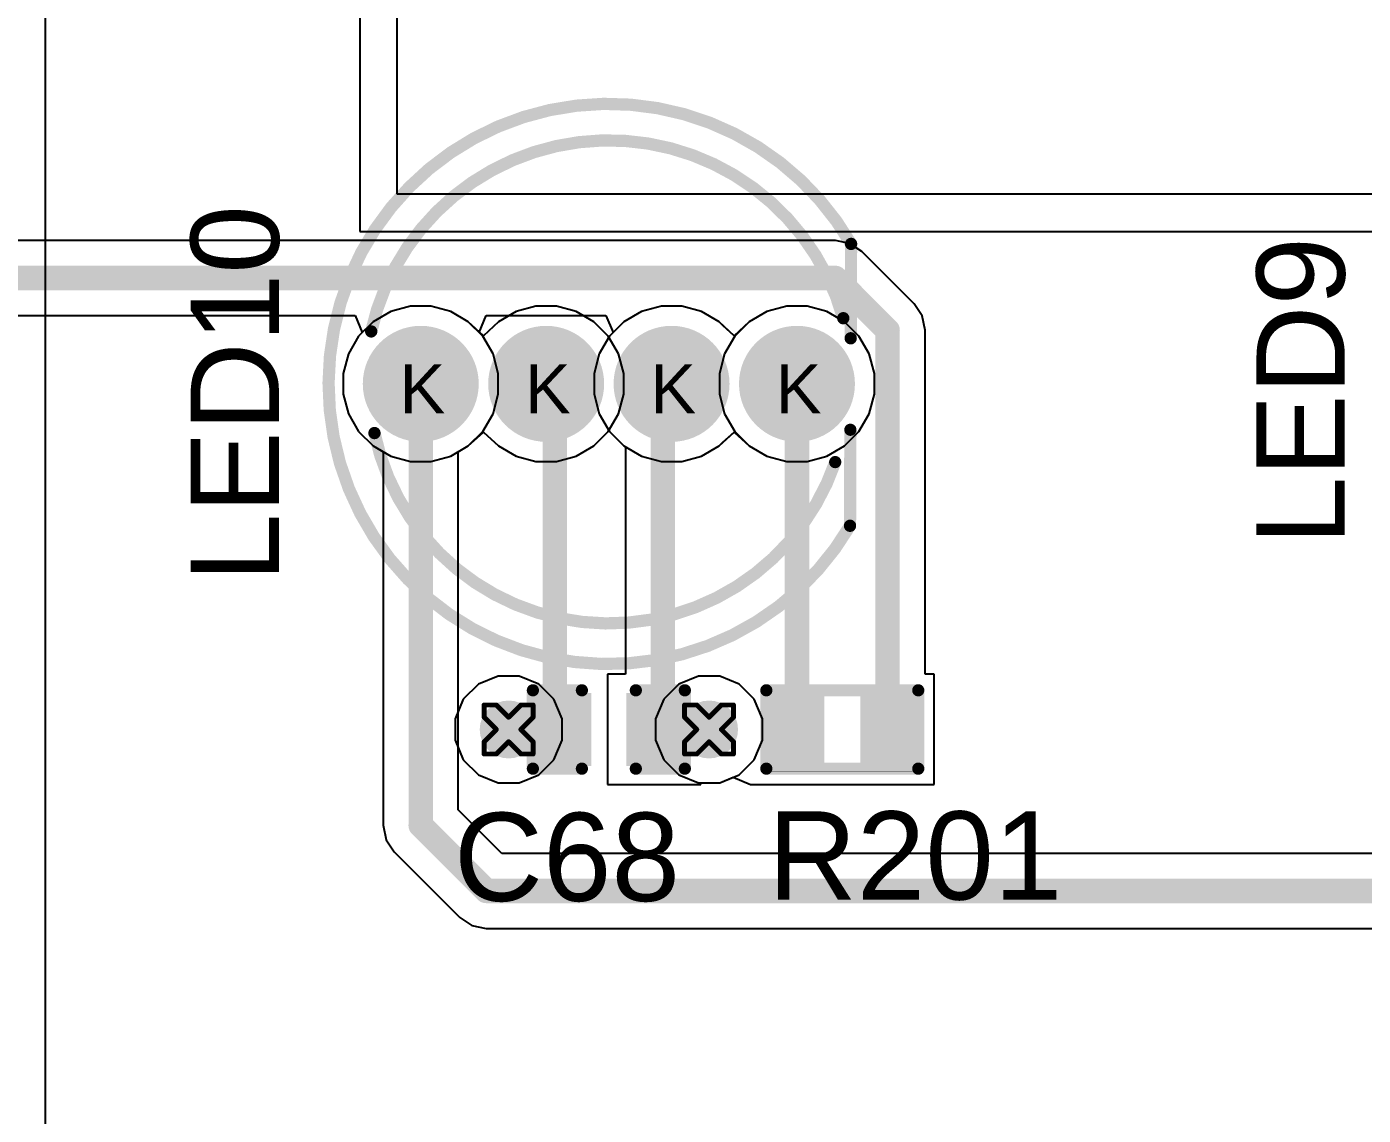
# Model space of a CAD drawing. Header units: inches. Extents: x -11 to 5379, y 0 to 5429.
# Drawn here: x 10.54 to 24.4, y 57.19 to 68.47 of the extents above; entities that cross this region are included whole.
import ezdxf

# ---------------------------------------------------------------- set-up
doc = ezdxf.new("R2010")
doc.units = ezdxf.units.IN
for name, color, linetype in [('Bottom Layer', 5, 'Continuous'), ('Bottom Solder', 6, 'Continuous'), ('Drill Drawing', 1, 'Continuous'), ('GND', 16, 'Continuous'), ('Multi-Layer', 9, 'Continuous'), ('Pad Holes', 156, 'Continuous'), ('PWR', 76, 'Continuous'), ('Top Layer', 1, 'Continuous'), ('Top Overlay', 2, 'Continuous'), ('Top Paste', 8, 'Continuous'), ('Top Solder', 216, 'Continuous'), ('Via Holes', 16, 'Continuous')]:
    doc.layers.add(name, color=color, linetype=linetype)
doc.styles.add('Arial', font='', dxfattribs={"height": 0.2})
doc.styles.get('Arial').set_extended_font_data('Arial')

# ---------------------------------------------------------------- blocks, each defined once
blk = doc.blocks.new('R___0402_292')
at = {"layer": 'Top Layer'}
for points in [[(-0.699, -0.318), (-0.699, 0.318), (-0.241, 0.318), (-0.241, -0.318)], [(0.241, -0.318), (0.241, 0.318), (0.699, 0.318), (0.699, -0.318)]]:
    blk.add_hatch(color=1, dxfattribs=at).paths.add_polyline_path(points)
at = {"layer": 'Top Paste'}
for points in [[(-0.699, -0.318), (-0.699, 0.318), (-0.241, 0.318), (-0.241, -0.318)], [(0.241, -0.318), (0.241, 0.318), (0.699, 0.318), (0.699, -0.318)]]:
    blk.add_hatch(color=8, dxfattribs=at).paths.add_polyline_path(points)
at = {"layer": 'Top Solder'}
for points in [[(-0.754, -0.373), (-0.754, 0.373), (-0.186, 0.373), (-0.186, -0.373)], [(0.186, -0.373), (0.186, 0.373), (0.754, 0.373), (0.754, -0.373)]]:
    blk.add_hatch(color=216, dxfattribs=at).paths.add_polyline_path(points)
at = {"layer": 'Top Overlay'}
for points in [[(-0.787, -0.406, 0.127, 0.127, 0), (-0.787, 0.406, 0.127, 0.127, 0)], [(-0.787, 0.406, 0.127, 0.127, 0), (0.787, 0.406, 0.127, 0.127, 0)], [(0.787, -0.406, 0.127, 0.127, 0), (0.787, 0.406, 0.127, 0.127, 0)], [(-0.787, -0.406, 0.127, 0.127, 0), (0.787, -0.406, 0.127, 0.127, 0)], [(-0.813, -0.432, 0.00323, 0.00323, 0), (0.813, -0.432, 0.00323, 0.00323, 0)]]:
    blk.add_lwpolyline(points, format="xyseb", dxfattribs=at)
for points in [[(-0.819, 0.406, 0.0635, 0.0635, 1), (-0.756, 0.406, 0.0635, 0.0635, 1)], [(-0.819, 0.406, 0.0635, 0.0635, 1), (-0.756, 0.406, 0.0635, 0.0635, 1)], [(0.756, 0.406, 0.0635, 0.0635, 1), (0.819, 0.406, 0.0635, 0.0635, 1)], [(0.756, 0.406, 0.0635, 0.0635, 1), (0.819, 0.406, 0.0635, 0.0635, 1)], [(-0.819, -0.406, 0.0635, 0.0635, 1), (-0.756, -0.406, 0.0635, 0.0635, 1)], [(-0.819, -0.406, 0.0635, 0.0635, 1), (-0.756, -0.406, 0.0635, 0.0635, 1)], [(0.756, -0.406, 0.0635, 0.0635, 1), (0.819, -0.406, 0.0635, 0.0635, 1)], [(0.756, -0.406, 0.0635, 0.0635, 1), (0.819, -0.406, 0.0635, 0.0635, 1)], [(-0.814, -0.432, 0.00161, 0.00161, 1), (-0.812, -0.432, 0.00161, 0.00161, 1)], [(0.812, -0.432, 0.00161, 0.00161, 1), (0.814, -0.432, 0.00161, 0.00161, 1)]]:
    blk.add_lwpolyline(points, format="xyseb", close=True, dxfattribs=at)
blk = doc.blocks.new('WS2812D_F5_494')
at = {"layer": 'Bottom Layer'}
h = blk.add_hatch(color=5, dxfattribs=at)
edge = h.paths.add_edge_path()
edge.add_arc((-1.95, 0), 0.55, 0, 360)
h = blk.add_hatch(color=5, dxfattribs=at)
edge = h.paths.add_edge_path()
edge.add_arc((-0.65, 0), 0.55, 0, 360)
h = blk.add_hatch(color=5, dxfattribs=at)
edge = h.paths.add_edge_path()
edge.add_arc((0.65, 0), 0.55, 0, 360)
h = blk.add_hatch(color=5, dxfattribs=at)
edge = h.paths.add_edge_path()
edge.add_arc((1.95, 0), 0.55, 0, 360)
at = {"layer": 'Bottom Solder'}
h = blk.add_hatch(color=6, dxfattribs=at)
edge = h.paths.add_edge_path()
edge.add_arc((-1.95, 0), 0.601, 0, 360)
h = blk.add_hatch(color=6, dxfattribs=at)
edge = h.paths.add_edge_path()
edge.add_arc((-0.65, 0), 0.601, 0, 360)
h = blk.add_hatch(color=6, dxfattribs=at)
edge = h.paths.add_edge_path()
edge.add_arc((0.65, 0), 0.601, 0, 360)
h = blk.add_hatch(color=6, dxfattribs=at)
edge = h.paths.add_edge_path()
edge.add_arc((1.95, 0), 0.601, 0, 360)
at = {"layer": 'GND'}
h = blk.add_hatch(color=16, dxfattribs=at)
edge = h.paths.add_edge_path()
edge.add_arc((-1.95, 0), 0.55, 0, 360)
h = blk.add_hatch(color=16, dxfattribs=at)
edge = h.paths.add_edge_path()
edge.add_arc((-0.65, 0), 0.55, 0, 360)
h = blk.add_hatch(color=16, dxfattribs=at)
edge = h.paths.add_edge_path()
edge.add_arc((0.65, 0), 0.55, 0, 360)
h = blk.add_hatch(color=16, dxfattribs=at)
edge = h.paths.add_edge_path()
edge.add_arc((1.95, 0), 0.55, 0, 360)
at = {"layer": 'Multi-Layer'}
h = blk.add_hatch(color=9, dxfattribs=at)
edge = h.paths.add_edge_path()
edge.add_arc((-1.95, 0), 0.55, 0, 360)
h = blk.add_hatch(color=9, dxfattribs=at)
edge = h.paths.add_edge_path()
edge.add_arc((-0.65, 0), 0.55, 0, 360)
h = blk.add_hatch(color=9, dxfattribs=at)
edge = h.paths.add_edge_path()
edge.add_arc((0.65, 0), 0.55, 0, 360)
h = blk.add_hatch(color=9, dxfattribs=at)
edge = h.paths.add_edge_path()
edge.add_arc((1.95, 0), 0.55, 0, 360)
at = {"layer": 'Pad Holes'}
h = blk.add_hatch(color=7, dxfattribs=at)
edge = h.paths.add_edge_path()
edge.add_arc((-1.95, 0), 0.36, 0, 360)
h = blk.add_hatch(color=7, dxfattribs=at)
edge = h.paths.add_edge_path()
edge.add_arc((-0.65, 0), 0.36, 0, 360)
h = blk.add_hatch(color=7, dxfattribs=at)
edge = h.paths.add_edge_path()
edge.add_arc((0.65, 0), 0.36, 0, 360)
h = blk.add_hatch(color=7, dxfattribs=at)
edge = h.paths.add_edge_path()
edge.add_arc((1.95, 0), 0.36, 0, 360)
at = {"layer": 'PWR'}
h = blk.add_hatch(color=76, dxfattribs=at)
edge = h.paths.add_edge_path()
edge.add_arc((-1.95, 0), 0.55, 0, 360)
h = blk.add_hatch(color=76, dxfattribs=at)
edge = h.paths.add_edge_path()
edge.add_arc((-0.65, 0), 0.55, 0, 360)
h = blk.add_hatch(color=76, dxfattribs=at)
edge = h.paths.add_edge_path()
edge.add_arc((0.65, 0), 0.55, 0, 360)
h = blk.add_hatch(color=76, dxfattribs=at)
edge = h.paths.add_edge_path()
edge.add_arc((1.95, 0), 0.55, 0, 360)
at = {"layer": 'Top Layer'}
h = blk.add_hatch(color=1, dxfattribs=at)
edge = h.paths.add_edge_path()
edge.add_arc((-1.95, 0), 0.55, 0, 360)
h = blk.add_hatch(color=1, dxfattribs=at)
edge = h.paths.add_edge_path()
edge.add_arc((-0.65, 0), 0.55, 0, 360)
h = blk.add_hatch(color=1, dxfattribs=at)
edge = h.paths.add_edge_path()
edge.add_arc((0.65, 0), 0.55, 0, 360)
h = blk.add_hatch(color=1, dxfattribs=at)
edge = h.paths.add_edge_path()
edge.add_arc((1.95, 0), 0.55, 0, 360)
at = {"layer": 'Top Solder'}
h = blk.add_hatch(color=216, dxfattribs=at)
edge = h.paths.add_edge_path()
edge.add_arc((-1.95, 0), 0.601, 0, 360)
h = blk.add_hatch(color=216, dxfattribs=at)
edge = h.paths.add_edge_path()
edge.add_arc((-0.65, 0), 0.601, 0, 360)
h = blk.add_hatch(color=216, dxfattribs=at)
edge = h.paths.add_edge_path()
edge.add_arc((0.65, 0), 0.601, 0, 360)
h = blk.add_hatch(color=216, dxfattribs=at)
edge = h.paths.add_edge_path()
edge.add_arc((1.95, 0), 0.601, 0, 360)
at = {"layer": 'Top Overlay'}
for points in [[(2.5, -1.471, 0.127, 0.127, -3.705201), (2.511, 1.45, 0.127, 0.127, 0)], [(-2.464, 0.543, 0.127, 0.127, -0.780857), (2.43, 0.68, 0.127, 0.127, 0)], [(2.507, 0.472, 0.127, 0.127, 0), (2.511, 1.45, 0.127, 0.127, 0)], [(2.5, -1.471, 0.127, 0.127, 0), (2.504, -0.476, 0.127, 0.127, 0)], [(2.347, -0.811, 0.127, 0.127, -0.760948), (-2.43, -0.51, 0.127, 0.127, 0)]]:
    blk.add_lwpolyline(points, format="xyseb", dxfattribs=at)
for points in [[(2.479, 1.45, 0.0635, 0.0635, 1), (2.543, 1.45, 0.0635, 0.0635, 1)], [(2.479, 1.45, 0.0635, 0.0635, 1), (2.543, 1.45, 0.0635, 0.0635, 1)], [(2.398, 0.68, 0.0635, 0.0635, 1), (2.462, 0.68, 0.0635, 0.0635, 1)], [(-2.496, 0.543, 0.0635, 0.0635, 1), (-2.432, 0.543, 0.0635, 0.0635, 1)], [(2.475, 0.472, 0.0635, 0.0635, 1), (2.539, 0.472, 0.0635, 0.0635, 1)], [(2.472, -0.476, 0.0635, 0.0635, 1), (2.535, -0.476, 0.0635, 0.0635, 1)], [(-2.462, -0.51, 0.0635, 0.0635, 1), (-2.398, -0.51, 0.0635, 0.0635, 1)], [(2.315, -0.811, 0.0635, 0.0635, 1), (2.378, -0.811, 0.0635, 0.0635, 1)], [(2.468, -1.471, 0.0635, 0.0635, 1), (2.532, -1.471, 0.0635, 0.0635, 1)], [(2.468, -1.471, 0.0635, 0.0635, 1), (2.532, -1.471, 0.0635, 0.0635, 1)]]:
    blk.add_lwpolyline(points, format="xyseb", close=True, dxfattribs=at)
blk = doc.blocks.new('C___0402_652')
at = {"layer": 'Top Layer'}
for points in [[(-0.699, -0.318), (-0.699, 0.318), (-0.241, 0.318), (-0.241, -0.318)], [(0.241, -0.318), (0.241, 0.318), (0.699, 0.318), (0.699, -0.318)]]:
    blk.add_hatch(color=1, dxfattribs=at).paths.add_polyline_path(points)
at = {"layer": 'Top Paste'}
for points in [[(-0.699, -0.318), (-0.699, 0.318), (-0.241, 0.318), (-0.241, -0.318)], [(0.241, -0.318), (0.241, 0.318), (0.699, 0.318), (0.699, -0.318)]]:
    blk.add_hatch(color=8, dxfattribs=at).paths.add_polyline_path(points)
at = {"layer": 'Top Solder'}
for points in [[(-0.758, -0.377), (-0.758, 0.377), (-0.181, 0.377), (-0.181, -0.377)], [(0.181, -0.377), (0.181, 0.377), (0.758, 0.377), (0.758, -0.377)]]:
    blk.add_hatch(color=216, dxfattribs=at).paths.add_polyline_path(points)
at = {"layer": 'Top Overlay'}
for points in [[(-0.787, -0.406, 0.127, 0.127, 0), (-0.787, 0.406, 0.127, 0.127, 0)], [(-0.787, 0.406, 0.127, 0.127, 0), (-0.279, 0.406, 0.127, 0.127, 0)], [(0.279, 0.406, 0.127, 0.127, 0), (0.787, 0.406, 0.127, 0.127, 0)], [(0.787, -0.406, 0.127, 0.127, 0), (0.787, 0.406, 0.127, 0.127, 0)], [(-0.787, -0.406, 0.127, 0.127, 0), (-0.279, -0.406, 0.127, 0.127, 0)], [(0.279, -0.406, 0.127, 0.127, 0), (0.787, -0.406, 0.127, 0.127, 0)]]:
    blk.add_lwpolyline(points, format="xyseb", dxfattribs=at)
for points in [[(-0.819, 0.406, 0.0635, 0.0635, 1), (-0.756, 0.406, 0.0635, 0.0635, 1)], [(-0.819, 0.406, 0.0635, 0.0635, 1), (-0.756, 0.406, 0.0635, 0.0635, 1)], [(-0.311, 0.406, 0.0635, 0.0635, 1), (-0.248, 0.406, 0.0635, 0.0635, 1)], [(0.248, 0.406, 0.0635, 0.0635, 1), (0.311, 0.406, 0.0635, 0.0635, 1)], [(0.756, 0.406, 0.0635, 0.0635, 1), (0.819, 0.406, 0.0635, 0.0635, 1)], [(0.756, 0.406, 0.0635, 0.0635, 1), (0.819, 0.406, 0.0635, 0.0635, 1)], [(-0.819, -0.406, 0.0635, 0.0635, 1), (-0.756, -0.406, 0.0635, 0.0635, 1)], [(-0.819, -0.406, 0.0635, 0.0635, 1), (-0.756, -0.406, 0.0635, 0.0635, 1)], [(-0.311, -0.406, 0.0635, 0.0635, 1), (-0.248, -0.406, 0.0635, 0.0635, 1)], [(0.248, -0.406, 0.0635, 0.0635, 1), (0.311, -0.406, 0.0635, 0.0635, 1)], [(0.756, -0.406, 0.0635, 0.0635, 1), (0.819, -0.406, 0.0635, 0.0635, 1)], [(0.756, -0.406, 0.0635, 0.0635, 1), (0.819, -0.406, 0.0635, 0.0635, 1)]]:
    blk.add_lwpolyline(points, format="xyseb", close=True, dxfattribs=at)

msp = doc.modelspace()

# ---------------------------------------------------------------- hatches: boundary and pattern name
at = {"layer": 'Bottom Layer'}
h = msp.add_hatch(color=5, dxfattribs=at)
edge = h.paths.add_edge_path()
edge.add_arc((15.539, 61.185), 0.3, 0, 360)
h = msp.add_hatch(color=5, dxfattribs=at)
edge = h.paths.add_edge_path()
edge.add_arc((17.617, 61.185), 0.3, 0, 360)
at = {"layer": 'GND'}
h = msp.add_hatch(color=16, dxfattribs=at)
edge = h.paths.add_edge_path()
edge.add_arc((15.539, 61.185), 0.3, 0, 360)
h = msp.add_hatch(color=16, dxfattribs=at)
edge = h.paths.add_edge_path()
edge.add_arc((17.617, 61.185), 0.3, 0, 360)
at = {"layer": 'PWR'}
h = msp.add_hatch(color=76, dxfattribs=at)
edge = h.paths.add_edge_path()
edge.add_arc((15.539, 61.185), 0.3, 0, 360)
h = msp.add_hatch(color=76, dxfattribs=at)
edge = h.paths.add_edge_path()
edge.add_arc((17.617, 61.185), 0.3, 0, 360)
at = {"layer": 'Top Layer'}
h = msp.add_hatch(color=1, dxfattribs=at)
edge = h.paths.add_edge_path()
edge.add_arc((15.539, 61.185), 0.3, 0, 360)
h = msp.add_hatch(color=1, dxfattribs=at)
edge = h.paths.add_edge_path()
edge.add_arc((17.617, 61.185), 0.3, 0, 360)
at = {"layer": 'Via Holes'}
h = msp.add_hatch(color=7, dxfattribs=at)
edge = h.paths.add_edge_path()
edge.add_arc((15.539, 61.185), 0.15, 0, 360)
h = msp.add_hatch(color=7, dxfattribs=at)
edge = h.paths.add_edge_path()
edge.add_arc((17.617, 61.185), 0.15, 0, 360)

# ---------------------------------------------------------------- linework, layer by layer
at = {"layer": 'Bottom Layer'}
for p, q in [((14.522, 65.571), (14.317, 65.516)), ((14.734, 65.571), (14.522, 65.571)), ((14.938, 65.516), (14.734, 65.571)), ((17.122, 65.571), (16.917, 65.516)), ((17.334, 65.571), (17.122, 65.571)), ((17.538, 65.516), (17.334, 65.571)), ((18.422, 65.571), (18.217, 65.516)), ((18.633, 65.571), (18.422, 65.571)), ((18.838, 65.516), (18.633, 65.571)), ((14.134, 65.41), (13.984, 65.26)), ((14.317, 65.516), (14.134, 65.41)), ((15.121, 65.41), (14.938, 65.516)), ((15.271, 65.26), (15.121, 65.41)), ((16.734, 65.41), (16.584, 65.26)), ((16.917, 65.516), (16.734, 65.41)), ((17.721, 65.41), (17.538, 65.516)), ((17.76, 65.372), (17.721, 65.41)), ((18.034, 65.41), (17.996, 65.372)), ((18.217, 65.516), (18.034, 65.41)), ((19.021, 65.41), (18.838, 65.516)), ((19.171, 65.26), (19.021, 65.41)), ((17.878, 65.266), (17.76, 65.372)), ((17.996, 65.372), (17.878, 65.266)), ((13.984, 65.26), (13.879, 65.077)), ((15.377, 65.077), (15.271, 65.26)), ((16.584, 65.26), (16.478, 65.077)), ((19.277, 65.077), (19.171, 65.26)), ((13.879, 65.077), (13.824, 64.873)), ((15.432, 64.873), (15.377, 65.077)), ((16.478, 65.077), (16.424, 64.873)), ((19.332, 64.873), (19.277, 65.077)), ((13.824, 64.873), (13.824, 64.661)), ((15.432, 64.661), (15.432, 64.873)), ((16.424, 64.873), (16.424, 64.661)), ((19.332, 64.661), (19.332, 64.873)), ((13.824, 64.661), (13.879, 64.456)), ((15.377, 64.456), (15.432, 64.661)), ((16.424, 64.661), (16.478, 64.456)), ((19.277, 64.456), (19.332, 64.661)), ((13.879, 64.456), (13.984, 64.273)), ((15.271, 64.273), (15.377, 64.456)), ((16.478, 64.456), (16.584, 64.273)), ((19.171, 64.273), (19.277, 64.456)), ((13.984, 64.273), (14.134, 64.123)), ((15.121, 64.123), (15.271, 64.273)), ((16.584, 64.273), (16.734, 64.123)), ((17.721, 64.123), (17.76, 64.162)), ((17.76, 64.162), (17.878, 64.267)), ((17.878, 64.267), (17.996, 64.162)), ((17.996, 64.162), (18.034, 64.123)), ((19.021, 64.123), (19.171, 64.273)), ((14.134, 64.123), (14.317, 64.018)), ((14.317, 64.018), (14.522, 63.963)), ((14.734, 63.963), (14.938, 64.018)), ((14.938, 64.018), (15.121, 64.123)), ((16.734, 64.123), (16.917, 64.018)), ((16.917, 64.018), (17.122, 63.963)), ((17.334, 63.963), (17.538, 64.018)), ((17.538, 64.018), (17.721, 64.123)), ((18.034, 64.123), (18.217, 64.018)), ((18.217, 64.018), (18.422, 63.963)), ((18.633, 63.963), (18.838, 64.018)), ((18.838, 64.018), (19.021, 64.123)), ((14.522, 63.963), (14.734, 63.963)), ((17.122, 63.963), (17.334, 63.963)), ((18.422, 63.963), (18.633, 63.963)), ((17.506, 61.739), (17.303, 61.655)), ((17.727, 61.739), (17.506, 61.739)), ((17.93, 61.655), (17.727, 61.739)), ((17.303, 61.655), (17.147, 61.499)), ((18.086, 61.499), (17.93, 61.655)), ((17.147, 61.499), (17.063, 61.296)), ((18.171, 61.296), (18.086, 61.499)), ((17.063, 61.296), (17.063, 61.075)), ((18.171, 61.075), (18.171, 61.296)), ((17.063, 61.075), (17.147, 60.872)), ((18.086, 60.872), (18.171, 61.075)), ((17.147, 60.872), (17.303, 60.716)), ((17.93, 60.716), (18.086, 60.872)), ((17.303, 60.716), (17.506, 60.631)), ((17.727, 60.631), (17.93, 60.716)), ((17.506, 60.631), (17.727, 60.631))]:
    msp.add_line(p, q, dxfattribs=at)
at = {"layer": 'Drill Drawing'}
for points in [[(15.285, 61.312, 0.0508, 0.0508, 0), (15.285, 61.439, 0.0508, 0.0508, 0)], [(15.285, 61.439, 0.0508, 0.0508, 0), (15.412, 61.439, 0.0508, 0.0508, 0)], [(15.412, 61.439, 0.0508, 0.0508, 0), (15.539, 61.312, 0.0508, 0.0508, 0)], [(15.539, 61.312, 0.0508, 0.0508, 0), (15.666, 61.439, 0.0508, 0.0508, 0)], [(15.666, 61.439, 0.0508, 0.0508, 0), (15.793, 61.439, 0.0508, 0.0508, 0)], [(15.793, 61.312, 0.0508, 0.0508, 0), (15.793, 61.439, 0.0508, 0.0508, 0)], [(17.363, 61.312, 0.0508, 0.0508, 0), (17.363, 61.439, 0.0508, 0.0508, 0)], [(17.363, 61.439, 0.0508, 0.0508, 0), (17.49, 61.439, 0.0508, 0.0508, 0)], [(17.49, 61.439, 0.0508, 0.0508, 0), (17.617, 61.312, 0.0508, 0.0508, 0)], [(17.617, 61.312, 0.0508, 0.0508, 0), (17.744, 61.439, 0.0508, 0.0508, 0)], [(17.744, 61.439, 0.0508, 0.0508, 0), (17.871, 61.439, 0.0508, 0.0508, 0)], [(17.871, 61.312, 0.0508, 0.0508, 0), (17.871, 61.439, 0.0508, 0.0508, 0)], [(15.285, 61.312, 0.0508, 0.0508, 0), (15.412, 61.185, 0.0508, 0.0508, 0)], [(15.666, 61.185, 0.0508, 0.0508, 0), (15.793, 61.312, 0.0508, 0.0508, 0)], [(17.363, 61.312, 0.0508, 0.0508, 0), (17.49, 61.185, 0.0508, 0.0508, 0)], [(17.744, 61.185, 0.0508, 0.0508, 0), (17.871, 61.312, 0.0508, 0.0508, 0)], [(15.285, 61.058, 0.0508, 0.0508, 0), (15.412, 61.185, 0.0508, 0.0508, 0)], [(15.666, 61.185, 0.0508, 0.0508, 0), (15.793, 61.058, 0.0508, 0.0508, 0)], [(17.363, 61.058, 0.0508, 0.0508, 0), (17.49, 61.185, 0.0508, 0.0508, 0)], [(17.744, 61.185, 0.0508, 0.0508, 0), (17.871, 61.058, 0.0508, 0.0508, 0)], [(15.285, 60.931, 0.0508, 0.0508, 0), (15.285, 61.058, 0.0508, 0.0508, 0)], [(15.412, 60.931, 0.0508, 0.0508, 0), (15.539, 61.058, 0.0508, 0.0508, 0)], [(15.539, 61.058, 0.0508, 0.0508, 0), (15.666, 60.931, 0.0508, 0.0508, 0)], [(15.793, 60.931, 0.0508, 0.0508, 0), (15.793, 61.058, 0.0508, 0.0508, 0)], [(17.363, 60.931, 0.0508, 0.0508, 0), (17.363, 61.058, 0.0508, 0.0508, 0)], [(17.49, 60.931, 0.0508, 0.0508, 0), (17.617, 61.058, 0.0508, 0.0508, 0)], [(17.617, 61.058, 0.0508, 0.0508, 0), (17.744, 60.931, 0.0508, 0.0508, 0)], [(17.871, 60.931, 0.0508, 0.0508, 0), (17.871, 61.058, 0.0508, 0.0508, 0)], [(15.285, 60.931, 0.0508, 0.0508, 0), (15.412, 60.931, 0.0508, 0.0508, 0)], [(15.666, 60.931, 0.0508, 0.0508, 0), (15.793, 60.931, 0.0508, 0.0508, 0)], [(17.363, 60.931, 0.0508, 0.0508, 0), (17.49, 60.931, 0.0508, 0.0508, 0)], [(17.744, 60.931, 0.0508, 0.0508, 0), (17.871, 60.931, 0.0508, 0.0508, 0)]]:
    msp.add_lwpolyline(points, format="xyseb", dxfattribs=at)
for points in [[(15.272, 61.439, 0.0254, 0.0254, 1), (15.297, 61.439, 0.0254, 0.0254, 1)], [(15.272, 61.439, 0.0254, 0.0254, 1), (15.297, 61.439, 0.0254, 0.0254, 1)], [(15.399, 61.439, 0.0254, 0.0254, 1), (15.424, 61.439, 0.0254, 0.0254, 1)], [(15.399, 61.439, 0.0254, 0.0254, 1), (15.424, 61.439, 0.0254, 0.0254, 1)], [(15.653, 61.439, 0.0254, 0.0254, 1), (15.678, 61.439, 0.0254, 0.0254, 1)], [(15.653, 61.439, 0.0254, 0.0254, 1), (15.678, 61.439, 0.0254, 0.0254, 1)], [(15.78, 61.439, 0.0254, 0.0254, 1), (15.805, 61.439, 0.0254, 0.0254, 1)], [(15.78, 61.439, 0.0254, 0.0254, 1), (15.805, 61.439, 0.0254, 0.0254, 1)], [(17.35, 61.439, 0.0254, 0.0254, 1), (17.375, 61.439, 0.0254, 0.0254, 1)], [(17.35, 61.439, 0.0254, 0.0254, 1), (17.375, 61.439, 0.0254, 0.0254, 1)], [(17.477, 61.439, 0.0254, 0.0254, 1), (17.502, 61.439, 0.0254, 0.0254, 1)], [(17.477, 61.439, 0.0254, 0.0254, 1), (17.502, 61.439, 0.0254, 0.0254, 1)], [(17.731, 61.439, 0.0254, 0.0254, 1), (17.756, 61.439, 0.0254, 0.0254, 1)], [(17.731, 61.439, 0.0254, 0.0254, 1), (17.756, 61.439, 0.0254, 0.0254, 1)], [(17.858, 61.439, 0.0254, 0.0254, 1), (17.883, 61.439, 0.0254, 0.0254, 1)], [(17.858, 61.439, 0.0254, 0.0254, 1), (17.883, 61.439, 0.0254, 0.0254, 1)], [(15.272, 61.312, 0.0254, 0.0254, 1), (15.297, 61.312, 0.0254, 0.0254, 1)], [(15.272, 61.312, 0.0254, 0.0254, 1), (15.297, 61.312, 0.0254, 0.0254, 1)], [(15.526, 61.312, 0.0254, 0.0254, 1), (15.551, 61.312, 0.0254, 0.0254, 1)], [(15.526, 61.312, 0.0254, 0.0254, 1), (15.551, 61.312, 0.0254, 0.0254, 1)], [(15.78, 61.312, 0.0254, 0.0254, 1), (15.805, 61.312, 0.0254, 0.0254, 1)], [(15.78, 61.312, 0.0254, 0.0254, 1), (15.805, 61.312, 0.0254, 0.0254, 1)], [(17.35, 61.312, 0.0254, 0.0254, 1), (17.375, 61.312, 0.0254, 0.0254, 1)], [(17.35, 61.312, 0.0254, 0.0254, 1), (17.375, 61.312, 0.0254, 0.0254, 1)], [(17.604, 61.312, 0.0254, 0.0254, 1), (17.629, 61.312, 0.0254, 0.0254, 1)], [(17.604, 61.312, 0.0254, 0.0254, 1), (17.629, 61.312, 0.0254, 0.0254, 1)], [(17.858, 61.312, 0.0254, 0.0254, 1), (17.883, 61.312, 0.0254, 0.0254, 1)], [(17.858, 61.312, 0.0254, 0.0254, 1), (17.883, 61.312, 0.0254, 0.0254, 1)], [(15.399, 61.185, 0.0254, 0.0254, 1), (15.424, 61.185, 0.0254, 0.0254, 1)], [(15.399, 61.185, 0.0254, 0.0254, 1), (15.424, 61.185, 0.0254, 0.0254, 1)], [(15.653, 61.185, 0.0254, 0.0254, 1), (15.678, 61.185, 0.0254, 0.0254, 1)], [(15.653, 61.185, 0.0254, 0.0254, 1), (15.678, 61.185, 0.0254, 0.0254, 1)], [(17.477, 61.185, 0.0254, 0.0254, 1), (17.502, 61.185, 0.0254, 0.0254, 1)], [(17.477, 61.185, 0.0254, 0.0254, 1), (17.502, 61.185, 0.0254, 0.0254, 1)], [(17.731, 61.185, 0.0254, 0.0254, 1), (17.756, 61.185, 0.0254, 0.0254, 1)], [(17.731, 61.185, 0.0254, 0.0254, 1), (17.756, 61.185, 0.0254, 0.0254, 1)], [(15.272, 61.058, 0.0254, 0.0254, 1), (15.297, 61.058, 0.0254, 0.0254, 1)], [(15.272, 61.058, 0.0254, 0.0254, 1), (15.297, 61.058, 0.0254, 0.0254, 1)], [(15.526, 61.058, 0.0254, 0.0254, 1), (15.551, 61.058, 0.0254, 0.0254, 1)], [(15.526, 61.058, 0.0254, 0.0254, 1), (15.551, 61.058, 0.0254, 0.0254, 1)], [(15.78, 61.058, 0.0254, 0.0254, 1), (15.805, 61.058, 0.0254, 0.0254, 1)], [(15.78, 61.058, 0.0254, 0.0254, 1), (15.805, 61.058, 0.0254, 0.0254, 1)], [(17.35, 61.058, 0.0254, 0.0254, 1), (17.375, 61.058, 0.0254, 0.0254, 1)], [(17.35, 61.058, 0.0254, 0.0254, 1), (17.375, 61.058, 0.0254, 0.0254, 1)], [(17.604, 61.058, 0.0254, 0.0254, 1), (17.629, 61.058, 0.0254, 0.0254, 1)], [(17.604, 61.058, 0.0254, 0.0254, 1), (17.629, 61.058, 0.0254, 0.0254, 1)], [(17.858, 61.058, 0.0254, 0.0254, 1), (17.883, 61.058, 0.0254, 0.0254, 1)], [(17.858, 61.058, 0.0254, 0.0254, 1), (17.883, 61.058, 0.0254, 0.0254, 1)], [(15.272, 60.931, 0.0254, 0.0254, 1), (15.297, 60.931, 0.0254, 0.0254, 1)], [(15.272, 60.931, 0.0254, 0.0254, 1), (15.297, 60.931, 0.0254, 0.0254, 1)], [(15.399, 60.931, 0.0254, 0.0254, 1), (15.424, 60.931, 0.0254, 0.0254, 1)], [(15.399, 60.931, 0.0254, 0.0254, 1), (15.424, 60.931, 0.0254, 0.0254, 1)], [(15.653, 60.931, 0.0254, 0.0254, 1), (15.678, 60.931, 0.0254, 0.0254, 1)], [(15.653, 60.931, 0.0254, 0.0254, 1), (15.678, 60.931, 0.0254, 0.0254, 1)], [(15.78, 60.931, 0.0254, 0.0254, 1), (15.805, 60.931, 0.0254, 0.0254, 1)], [(15.78, 60.931, 0.0254, 0.0254, 1), (15.805, 60.931, 0.0254, 0.0254, 1)], [(17.35, 60.931, 0.0254, 0.0254, 1), (17.375, 60.931, 0.0254, 0.0254, 1)], [(17.35, 60.931, 0.0254, 0.0254, 1), (17.375, 60.931, 0.0254, 0.0254, 1)], [(17.477, 60.931, 0.0254, 0.0254, 1), (17.502, 60.931, 0.0254, 0.0254, 1)], [(17.477, 60.931, 0.0254, 0.0254, 1), (17.502, 60.931, 0.0254, 0.0254, 1)], [(17.731, 60.931, 0.0254, 0.0254, 1), (17.756, 60.931, 0.0254, 0.0254, 1)], [(17.731, 60.931, 0.0254, 0.0254, 1), (17.756, 60.931, 0.0254, 0.0254, 1)], [(17.858, 60.931, 0.0254, 0.0254, 1), (17.883, 60.931, 0.0254, 0.0254, 1)], [(17.858, 60.931, 0.0254, 0.0254, 1), (17.883, 60.931, 0.0254, 0.0254, 1)]]:
    msp.add_lwpolyline(points, format="xyseb", close=True, dxfattribs=at)
at = {"layer": 'GND'}
for p, q in [((10.737, 44.536), (10.737, 105.657)), ((14.522, 65.571), (14.317, 65.516)), ((14.734, 65.571), (14.522, 65.571)), ((14.938, 65.516), (14.734, 65.571)), ((17.122, 65.571), (16.917, 65.516)), ((17.334, 65.571), (17.122, 65.571)), ((17.538, 65.516), (17.334, 65.571)), ((18.422, 65.571), (18.217, 65.516)), ((18.633, 65.571), (18.422, 65.571)), ((18.838, 65.516), (18.633, 65.571)), ((14.134, 65.41), (13.984, 65.26)), ((14.317, 65.516), (14.134, 65.41)), ((15.121, 65.41), (14.938, 65.516)), ((15.271, 65.26), (15.121, 65.41)), ((16.734, 65.41), (16.584, 65.26)), ((16.917, 65.516), (16.734, 65.41)), ((17.721, 65.41), (17.538, 65.516)), ((17.878, 65.266), (17.721, 65.41)), ((18.034, 65.41), (17.878, 65.266)), ((18.217, 65.516), (18.034, 65.41)), ((19.021, 65.41), (18.838, 65.516)), ((19.171, 65.26), (19.021, 65.41)), ((13.984, 65.26), (13.879, 65.077)), ((15.377, 65.077), (15.271, 65.26)), ((16.584, 65.26), (16.478, 65.077)), ((19.277, 65.077), (19.171, 65.26)), ((13.879, 65.077), (13.824, 64.873)), ((15.432, 64.873), (15.377, 65.077)), ((16.478, 65.077), (16.424, 64.873)), ((19.332, 64.873), (19.277, 65.077)), ((13.824, 64.873), (13.824, 64.661)), ((15.432, 64.661), (15.432, 64.873)), ((16.424, 64.873), (16.424, 64.661)), ((19.332, 64.661), (19.332, 64.873)), ((13.824, 64.661), (13.879, 64.456)), ((15.377, 64.456), (15.432, 64.661)), ((16.424, 64.661), (16.478, 64.456)), ((19.277, 64.456), (19.332, 64.661)), ((13.879, 64.456), (13.984, 64.273)), ((15.271, 64.273), (15.377, 64.456)), ((16.478, 64.456), (16.584, 64.273)), ((19.171, 64.273), (19.277, 64.456)), ((13.984, 64.273), (14.134, 64.123)), ((15.121, 64.123), (15.271, 64.273)), ((16.584, 64.273), (16.734, 64.123)), ((17.721, 64.123), (17.878, 64.267)), ((17.878, 64.267), (18.034, 64.123)), ((19.021, 64.123), (19.171, 64.273)), ((14.134, 64.123), (14.317, 64.018)), ((14.317, 64.018), (14.522, 63.963)), ((14.734, 63.963), (14.938, 64.018)), ((14.938, 64.018), (15.121, 64.123)), ((16.734, 64.123), (16.917, 64.018)), ((16.917, 64.018), (17.122, 63.963)), ((17.334, 63.963), (17.538, 64.018)), ((17.538, 64.018), (17.721, 64.123)), ((18.034, 64.123), (18.217, 64.018)), ((18.217, 64.018), (18.422, 63.963)), ((18.633, 63.963), (18.838, 64.018)), ((18.838, 64.018), (19.021, 64.123)), ((14.522, 63.963), (14.734, 63.963)), ((17.122, 63.963), (17.334, 63.963)), ((18.422, 63.963), (18.633, 63.963)), ((17.506, 61.739), (17.303, 61.655)), ((17.727, 61.739), (17.506, 61.739)), ((17.93, 61.655), (17.727, 61.739)), ((17.303, 61.655), (17.147, 61.499)), ((18.086, 61.499), (17.93, 61.655)), ((17.147, 61.499), (17.063, 61.296)), ((18.171, 61.296), (18.086, 61.499)), ((17.063, 61.296), (17.063, 61.075)), ((18.171, 61.075), (18.171, 61.296)), ((17.063, 61.075), (17.147, 60.872)), ((18.086, 60.872), (18.171, 61.075)), ((17.147, 60.872), (17.303, 60.716)), ((17.93, 60.716), (18.086, 60.872)), ((17.303, 60.716), (17.506, 60.631)), ((17.727, 60.631), (17.93, 60.716)), ((17.506, 60.631), (17.727, 60.631))]:
    msp.add_line(p, q, dxfattribs=at)
at = {"layer": 'PWR'}
for p, q in [((13.995, 83.109), (13.995, 66.345)), ((14.384, 66.733), (14.384, 82.72)), ((50.749, 66.733), (14.384, 66.733)), ((13.995, 66.345), (50.749, 66.345)), ((14.522, 65.571), (14.317, 65.516)), ((14.734, 65.571), (14.522, 65.571)), ((14.938, 65.516), (14.734, 65.571)), ((15.822, 65.571), (15.617, 65.516)), ((16.034, 65.571), (15.822, 65.571)), ((16.238, 65.516), (16.034, 65.571)), ((18.422, 65.571), (18.217, 65.516)), ((18.633, 65.571), (18.422, 65.571)), ((18.838, 65.516), (18.633, 65.571)), ((14.134, 65.41), (13.984, 65.26)), ((14.317, 65.516), (14.134, 65.41)), ((15.121, 65.41), (14.938, 65.516)), ((15.278, 65.266), (15.121, 65.41)), ((15.434, 65.41), (15.278, 65.266)), ((15.617, 65.516), (15.434, 65.41)), ((16.421, 65.41), (16.238, 65.516)), ((16.571, 65.26), (16.421, 65.41)), ((18.034, 65.41), (17.884, 65.26)), ((18.217, 65.516), (18.034, 65.41)), ((19.021, 65.41), (18.838, 65.516)), ((19.171, 65.26), (19.021, 65.41)), ((13.984, 65.26), (13.879, 65.077)), ((16.677, 65.077), (16.571, 65.26)), ((17.884, 65.26), (17.778, 65.077)), ((19.277, 65.077), (19.171, 65.26)), ((13.879, 65.077), (13.824, 64.873)), ((16.732, 64.873), (16.677, 65.077)), ((17.778, 65.077), (17.724, 64.873)), ((19.332, 64.873), (19.277, 65.077)), ((13.824, 64.873), (13.824, 64.661)), ((16.732, 64.661), (16.732, 64.873)), ((17.724, 64.873), (17.724, 64.661)), ((19.332, 64.661), (19.332, 64.873)), ((13.824, 64.661), (13.879, 64.456)), ((16.677, 64.456), (16.732, 64.661)), ((17.724, 64.661), (17.778, 64.456)), ((19.277, 64.456), (19.332, 64.661)), ((13.879, 64.456), (13.984, 64.273)), ((16.571, 64.273), (16.677, 64.456)), ((17.778, 64.456), (17.884, 64.273)), ((19.171, 64.273), (19.277, 64.456)), ((13.984, 64.273), (14.134, 64.123)), ((15.121, 64.123), (15.278, 64.267)), ((15.278, 64.267), (15.434, 64.123)), ((16.421, 64.123), (16.571, 64.273)), ((17.884, 64.273), (18.034, 64.123)), ((19.021, 64.123), (19.171, 64.273)), ((14.134, 64.123), (14.317, 64.018)), ((14.317, 64.018), (14.522, 63.963)), ((14.734, 63.963), (14.938, 64.018)), ((14.938, 64.018), (15.121, 64.123)), ((15.434, 64.123), (15.617, 64.018)), ((15.617, 64.018), (15.822, 63.963)), ((16.034, 63.963), (16.238, 64.018)), ((16.238, 64.018), (16.421, 64.123)), ((18.034, 64.123), (18.217, 64.018)), ((18.217, 64.018), (18.422, 63.963)), ((18.633, 63.963), (18.838, 64.018)), ((18.838, 64.018), (19.021, 64.123)), ((14.522, 63.963), (14.734, 63.963)), ((15.822, 63.963), (16.034, 63.963)), ((18.422, 63.963), (18.633, 63.963)), ((15.429, 61.739), (15.225, 61.655)), ((15.649, 61.739), (15.429, 61.739)), ((15.853, 61.655), (15.649, 61.739)), ((15.225, 61.655), (15.069, 61.499)), ((16.008, 61.499), (15.853, 61.655)), ((15.069, 61.499), (14.985, 61.296)), ((16.093, 61.296), (16.008, 61.499)), ((14.985, 61.296), (14.985, 61.075)), ((16.093, 61.075), (16.093, 61.296)), ((14.985, 61.075), (15.069, 60.872)), ((16.008, 60.872), (16.093, 61.075)), ((15.069, 60.872), (15.225, 60.716)), ((15.853, 60.716), (16.008, 60.872)), ((15.225, 60.716), (15.429, 60.631)), ((15.649, 60.631), (15.853, 60.716)), ((15.429, 60.631), (15.649, 60.631))]:
    msp.add_line(p, q, dxfattribs=at)
at = {"layer": 'Top Layer'}
for p, q in [((18.926, 66.253), (4.738, 66.253)), ((19.074, 66.223), (18.926, 66.253)), ((19.2, 66.139), (19.074, 66.223)), ((19.742, 65.597), (19.2, 66.139)), ((19.826, 65.471), (19.742, 65.597)), ((8.237, 65.476), (13.948, 65.476)), ((13.948, 65.476), (14.022, 65.298)), ((15.234, 65.298), (15.307, 65.476)), ((15.307, 65.476), (16.548, 65.476)), ((16.548, 65.476), (16.622, 65.298)), ((19.856, 65.322), (19.826, 65.471)), ((14.022, 65.298), (13.984, 65.26)), ((15.271, 65.26), (15.234, 65.298)), ((16.622, 65.298), (16.584, 65.26)), ((19.856, 61.757), (19.856, 65.322)), ((13.984, 65.26), (13.879, 65.077)), ((15.377, 65.077), (15.271, 65.26)), ((16.584, 65.26), (16.478, 65.077)), ((13.879, 65.077), (13.824, 64.873)), ((15.432, 64.873), (15.377, 65.077)), ((16.478, 65.077), (16.424, 64.873)), ((13.824, 64.873), (13.824, 64.661)), ((15.432, 64.661), (15.432, 64.873)), ((16.424, 64.873), (16.424, 64.661)), ((13.824, 64.661), (13.879, 64.456)), ((15.377, 64.456), (15.432, 64.661)), ((16.424, 64.661), (16.478, 64.456)), ((13.879, 64.456), (13.984, 64.273)), ((15.271, 64.273), (15.377, 64.456)), ((16.478, 64.456), (16.584, 64.273)), ((13.984, 64.273), (14.134, 64.123)), ((15.121, 64.123), (15.271, 64.273)), ((16.584, 64.273), (16.734, 64.123)), ((14.134, 64.123), (14.239, 64.063)), ((14.239, 64.063), (14.239, 60.192)), ((15.016, 64.063), (15.121, 64.123)), ((15.016, 60.353), (15.016, 64.063)), ((16.734, 64.123), (16.749, 64.115)), ((16.749, 64.115), (16.749, 61.757)), ((16.749, 61.757), (16.565, 61.757)), ((16.565, 61.757), (16.565, 60.614)), ((19.95, 61.757), (19.856, 61.757)), ((19.95, 60.614), (19.95, 61.757)), ((17.727, 60.631), (17.867, 60.69)), ((17.867, 60.69), (18.045, 60.614)), ((16.565, 60.614), (17.53, 60.614)), ((17.53, 60.614), (17.53, 60.631)), ((17.53, 60.631), (17.727, 60.631)), ((18.045, 60.614), (18.045, 60.614)), ((18.045, 60.614), (19.95, 60.614)), ((15.468, 59.901), (15.016, 60.353)), ((14.239, 60.192), (14.269, 60.043)), ((14.269, 60.043), (14.353, 59.917)), ((14.353, 59.917), (15.033, 59.238)), ((29.729, 59.901), (15.468, 59.901)), ((15.033, 59.238), (15.159, 59.153)), ((15.159, 59.153), (15.307, 59.124)), ((15.307, 59.124), (29.889, 59.124))]:
    msp.add_line(p, q, dxfattribs=at)
for points in [[(4.738, 65.864, 0.254, 0.254, 0), (18.926, 65.864, 0.254, 0.254, 0)], [(18.926, 65.864, 0.254, 0.254, 0), (19.467, 65.322, 0.254, 0.254, 0)], [(19.467, 61.185, 0.254, 0.254, 0), (19.467, 65.322, 0.254, 0.254, 0)], [(14.628, 60.192, 0.254, 0.254, 0), (14.628, 64.767, 0.254, 0.254, 0)], [(15.928, 64.767, 0.254, 0.254, 0), (16.018, 64.677, 0.254, 0.254, 0)], [(17.138, 64.677, 0.254, 0.254, 0), (17.228, 64.767, 0.254, 0.254, 0)], [(18.528, 61.185, 0.254, 0.254, 0), (18.528, 64.767, 0.254, 0.254, 0)], [(16.018, 61.275, 0.254, 0.254, 0), (16.018, 64.677, 0.254, 0.254, 0)], [(17.138, 61.275, 0.254, 0.254, 0), (17.138, 64.677, 0.254, 0.254, 0)], [(16.018, 61.275, 0.254, 0.254, 0), (16.108, 61.185, 0.254, 0.254, 0)], [(17.048, 61.185, 0.254, 0.254, 0), (17.138, 61.275, 0.254, 0.254, 0)], [(15.539, 61.185, 0.254, 0.254, 0), (16.108, 61.185, 0.254, 0.254, 0)], [(17.048, 61.185, 0.254, 0.254, 0), (17.617, 61.185, 0.254, 0.254, 0)], [(14.628, 60.192, 0.254, 0.254, 0), (15.307, 59.512, 0.254, 0.254, 0)], [(15.307, 59.512, 0.254, 0.254, 0), (29.889, 59.512, 0.254, 0.254, 0)]]:
    msp.add_lwpolyline(points, format="xyseb", dxfattribs=at)
for points in [[(18.862, 65.864, 0.127, 0.127, 1), (18.989, 65.864, 0.127, 0.127, 1)], [(18.862, 65.864, 0.127, 0.127, 1), (18.989, 65.864, 0.127, 0.127, 1)], [(19.404, 65.322, 0.127, 0.127, 1), (19.531, 65.322, 0.127, 0.127, 1)], [(19.404, 65.322, 0.127, 0.127, 1), (19.531, 65.322, 0.127, 0.127, 1)], [(14.564, 64.767, 0.127, 0.127, 1), (14.691, 64.767, 0.127, 0.127, 1)], [(15.864, 64.767, 0.127, 0.127, 1), (15.991, 64.767, 0.127, 0.127, 1)], [(17.164, 64.767, 0.127, 0.127, 1), (17.291, 64.767, 0.127, 0.127, 1)], [(18.464, 64.767, 0.127, 0.127, 1), (18.591, 64.767, 0.127, 0.127, 1)], [(15.954, 64.677, 0.127, 0.127, 1), (16.081, 64.677, 0.127, 0.127, 1)], [(15.954, 64.677, 0.127, 0.127, 1), (16.081, 64.677, 0.127, 0.127, 1)], [(17.074, 64.677, 0.127, 0.127, 1), (17.201, 64.677, 0.127, 0.127, 1)], [(17.074, 64.677, 0.127, 0.127, 1), (17.201, 64.677, 0.127, 0.127, 1)], [(15.954, 61.275, 0.127, 0.127, 1), (16.081, 61.275, 0.127, 0.127, 1)], [(15.954, 61.275, 0.127, 0.127, 1), (16.081, 61.275, 0.127, 0.127, 1)], [(17.074, 61.275, 0.127, 0.127, 1), (17.201, 61.275, 0.127, 0.127, 1)], [(17.074, 61.275, 0.127, 0.127, 1), (17.201, 61.275, 0.127, 0.127, 1)], [(15.475, 61.185, 0.127, 0.127, 1), (15.602, 61.185, 0.127, 0.127, 1)], [(16.044, 61.185, 0.127, 0.127, 1), (16.171, 61.185, 0.127, 0.127, 1)], [(16.044, 61.185, 0.127, 0.127, 1), (16.171, 61.185, 0.127, 0.127, 1)], [(16.984, 61.185, 0.127, 0.127, 1), (17.111, 61.185, 0.127, 0.127, 1)], [(16.984, 61.185, 0.127, 0.127, 1), (17.111, 61.185, 0.127, 0.127, 1)], [(17.553, 61.185, 0.127, 0.127, 1), (17.68, 61.185, 0.127, 0.127, 1)], [(18.464, 61.185, 0.127, 0.127, 1), (18.591, 61.185, 0.127, 0.127, 1)], [(19.404, 61.185, 0.127, 0.127, 1), (19.531, 61.185, 0.127, 0.127, 1)], [(14.564, 60.192, 0.127, 0.127, 1), (14.691, 60.192, 0.127, 0.127, 1)], [(14.564, 60.192, 0.127, 0.127, 1), (14.691, 60.192, 0.127, 0.127, 1)], [(15.244, 59.512, 0.127, 0.127, 1), (15.371, 59.512, 0.127, 0.127, 1)], [(15.244, 59.512, 0.127, 0.127, 1), (15.371, 59.512, 0.127, 0.127, 1)]]:
    msp.add_lwpolyline(points, format="xyseb", close=True, dxfattribs=at)

# ---------------------------------------------------------------- block references
for name, p in [('WS2812D_F5_494', (16.578, 64.767)), ('C___0402_652', (16.578, 61.185)), ('R___0402_292', (18.998, 61.185))]:
    msp.add_blockref(name, p)

# ---------------------------------------------------------------- texts
at = {"layer": 'Drill Drawing', "style": 'Arial'}
for p in [(14.408, 64.462), (15.708, 64.462), (17.008, 64.462), (18.308, 64.462)]:
    msp.add_text('K', height=0.508, dxfattribs=at).set_placement(p)
at = {"layer": 'Top Overlay', "style": 'Arial'}
for s, p in [('LED10', (13.157, 62.713)), ('LED9', (24.206, 63.094))]:
    msp.add_text(s, height=0.9144, rotation=90, dxfattribs=at).set_placement(p)
for s, p in [('C68', (14.972, 59.408)), ('R201', (18.226, 59.422))]:
    msp.add_text(s, height=0.9144, dxfattribs=at).set_placement(p)

doc.saveas('drawing.dxf')
